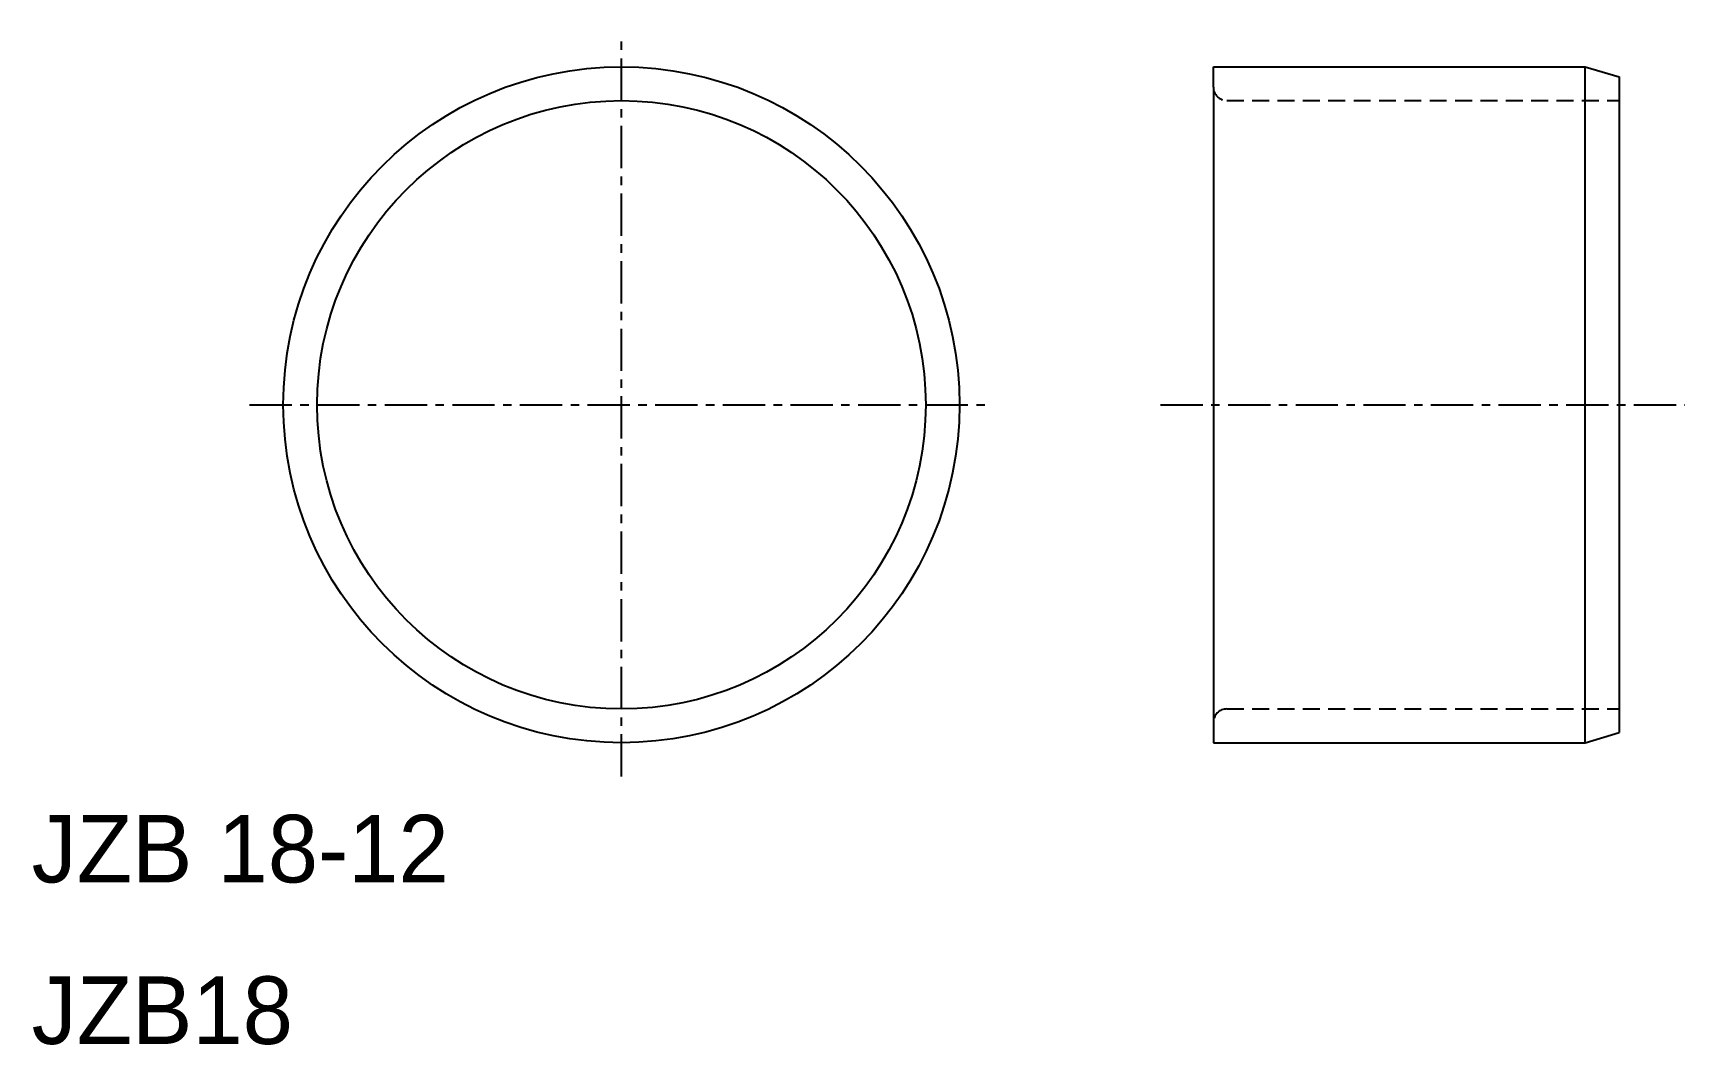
# Model space of a CAD drawing. Extents: x 10 to 58.9, y 10 to 39.9.
import ezdxf

# ---------------------------------------------------------------- set-up
doc = ezdxf.new("R2010")
doc.units = 0
doc.linetypes.add('CENTER', pattern=[2, 1.25, -0.25, 0.25, -0.25])
doc.linetypes.add('DASHED', pattern=[0.75, 0.5, -0.25])
doc.layers.get('0').update_dxf_attribs({"linetype": 'CONTINUOUS'})
doc.layers.add('CENTER', color=1, linetype='CENTER')

msp = doc.modelspace()

# ---------------------------------------------------------------- linework, layer by layer
at = {"color": 7, "linetype": 'CONTINUOUS'}
for p, q in [((44.951885, 38.915032), (55.951885, 38.915032)), ((44.951885, 38.315025), (44.951885, 38.915032)), ((55.951885, 18.915056), (55.951885, 38.915032)), ((55.951885, 38.915032), (56.951885, 38.615032)), ((56.951885, 38.615032), (56.951885, 19.215056)), ((44.951885, 38.315025), (44.951885, 19.515064)), ((44.951885, 19.515064), (44.951885, 18.915056)), ((55.951885, 18.915056), (56.951885, 19.215056)), ((44.951885, 18.915056), (55.951885, 18.915056))]:
    msp.add_line(p, q, dxfattribs=at)
at = {"color": 3, "linetype": 'DASHED'}
for p, q in [((45.351885, 37.915025), (56.951885, 37.915025)), ((45.351885, 19.915064), (56.951885, 19.915064))]:
    msp.add_line(p, q, dxfattribs=at)
at = {"color": 7, "linetype": 'CONTINUOUS'}
for radius in [10, 9]:
    msp.add_circle((27.444277, 28.915044), radius, dxfattribs=at)
at = {"color": 3, "linetype": 'DASHED'}
for centre, start, end in [((45.351885, 38.315025), 180, 270), ((45.351885, 19.515064), 90, 180)]:
    msp.add_arc(centre, 0.4, start, end, dxfattribs=at)
at = {"layer": 'CENTER', "color": 1, "linetype": 'CENTER'}
for p, q in [((27.444277, 17.915044), (27.444277, 39.915044)), ((16.444277, 28.915044), (38.444277, 28.915044)), ((43.387833, 28.915044), (58.900227, 28.915044))]:
    msp.add_line(p, q, dxfattribs=at)

# ---------------------------------------------------------------- texts
at = {"color": 7, "linetype": 'CONTINUOUS'}
for s, p in [('JZB 18-12', (10, 14.780305)), ('JZB18', (10, 10))]:
    msp.add_text(s, height=2, dxfattribs=at).set_placement(p)

doc.saveas('drawing.dxf')
